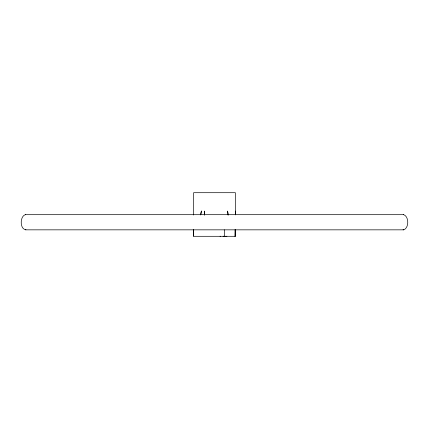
<?xml version="1.0" encoding="UTF-8"?>
<svg xmlns="http://www.w3.org/2000/svg" width="429" height="429" viewBox="0 0 429 429"><rect width="100%" height="100%" fill="white"/><g stroke="black" fill="none" stroke-linecap="round" stroke-linejoin="round"><path stroke-width="0.64" d="M235.328 214.838L235.392 192.701L193.608 192.701L193.624 215.031M193.618 229.612L193.629 236.299L235.371 236.299L235.382 229.676M235.36 214.795L235.371 211.057M234.92 236.299L235.065 229.633M226.909 236.207L226.625 236.299M25.928 229.724C19.734 229.413 19.798 216.345 25.29 214.688L403.71 214.688C409.105 216.613 409.1 227.944 403.71 229.842L25.29 229.842M403.378 214.736L403.71 214.688M223.042 236.25L225.327 236.299M403.71 229.842L403.072 229.724M25.29 214.688L25.622 214.736M220.383 236.299L220.05 236.207M224.26 229.794L224.694 236.299M235.355 229.778L235.371 236.299M193.629 229.906L193.629 236.299M201.383 211.057L200.686 214.859L201.383 211.057M228.126 215.031L227.617 211.057L228.121 215.036M204.595 215.02L204.306 211.057L204.59 215.02"/></g></svg>
